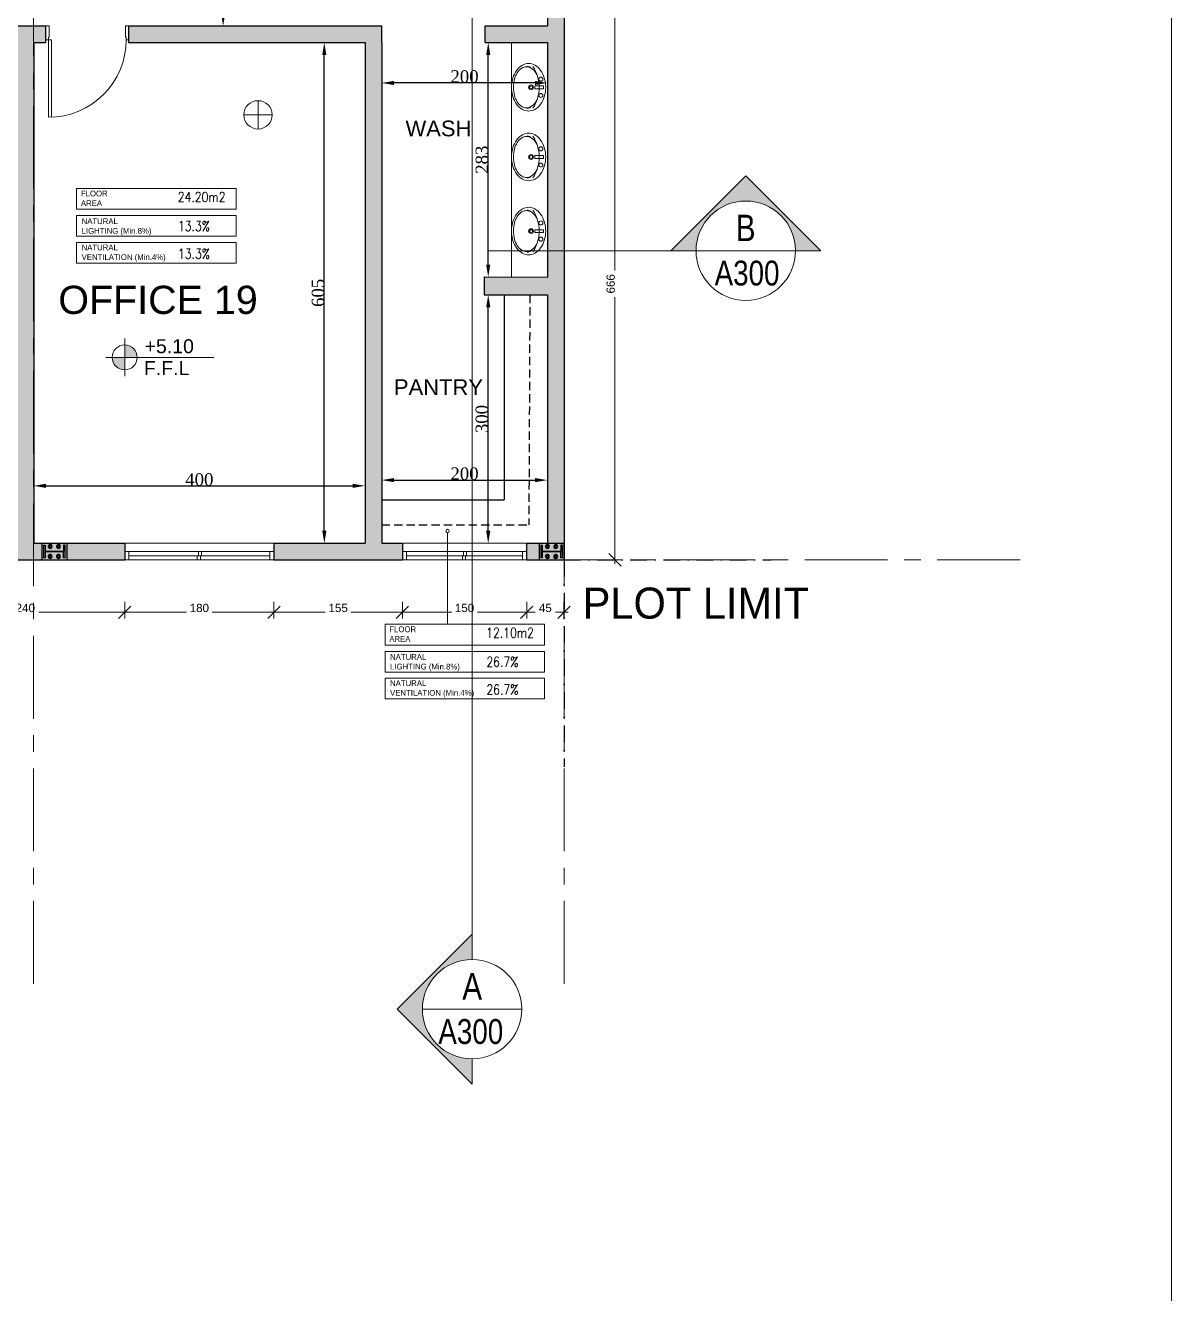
# Model space of a CAD drawing. Header units: millimetres. Extents: x -9083 to 924194, y -232449 to 321637.
# Drawn here: x 110385 to 124218, y 150502 to 165816 of the extents above; entities that cross this region are included whole.
import ezdxf
from ezdxf.enums import TextEntityAlignment as Align

# ---------------------------------------------------------------- set-up
doc = ezdxf.new("R2010")
doc.units = ezdxf.units.MM
doc.header["$LTSCALE"] = 400
doc.header["$MEASUREMENT"] = 0
doc.header["$PDMODE"] = 3
for name, pattern in [('CENTER', [2, 1.25, -0.25, 0.25, -0.25]), ('CENTERX2', [4, 2.5, -0.5, 0.5, -0.5]), ('DASHDOT', [1, 0.5, -0.25, 0, -0.25]), ('HIDDEN', [0.375, 0.25, -0.125])]:
    doc.linetypes.add(name, pattern=pattern)
doc.layers.get('0').update_dxf_attribs({"lineweight": 0, "true_color": 0xff1414})
doc.layers.get('Defpoints').update_dxf_attribs({"color": 8, "lineweight": 5})
for name, color, linetype, lineweight in [('0.dim', 3, 'Continuous', 25), ('A-ANNO-DIMS', 134, 'Continuous', 9), ('A-DOOR', 2, 'Continuous', 9), ('AR-Level', 120, 'Continuous', 13), ('DETAILS DIMENSION', 15, 'Continuous', 5), ('FIXTURE', 5, 'Continuous', 0), ('HATCH', 15, 'Continuous', 0), ('PLOT BOWNDARY', 1, 'DASHDOT', 50), ('PLUMBING', 252, 'Continuous', 0), ('REFER SECTIONS', 8, 'Continuous', 5), ('ROOM INFORMATION', 7, 'Continuous', 5), ('ROOMS DIMENSION', 3, 'Continuous', 5), ('TAG ELEVATIONS DETAIL', 8, 'Continuous', 9), ('TEXT ROOM INFORMATION', 1, 'Continuous', 5), ('WALL PROPOSED', 255, 'Continuous', 30), ('WINDOWS', 5, 'Continuous', 5)]:
    doc.layers.add(name, color=color, linetype=linetype, lineweight=lineweight)
doc.layers.add('ALARM', color=7, linetype='Continuous', lineweight=5, true_color=0xff0f0f)
doc.layers.add('AXIES', color=7, linetype='CENTER', lineweight=0, true_color=0x949596)
for name, color, linetype in [('dim', 7, 'Continuous'), ('ELEV-MAGENTA-HIDDEN', 6, 'HIDDEN'), ('STEEL', 63, 'Continuous')]:
    doc.layers.add(name, color=color, linetype=linetype)
doc.styles.add('arial', font='arial.ttf', dxfattribs={"width": 0.8, "height": 2.2})
doc.styles.add('Arial_1', font='arial.ttf', dxfattribs={"height": 300})
doc.styles.add('asif', font='arial.ttf')
doc.styles.add('ROMAN', font='times.ttf')
doc.styles.add('ROMANS-TITLE', font='ROMANS.shx', dxfattribs={"width": 0.8})
doc.styles.get("Standard").update_dxf_attribs({"font": 'GOTHIC.TTF', "height": 220})
doc.styles.add('XREF$0$STANDARD', font='verdana.ttf')
doc.dimstyles.new('DETAILS DIMENSION', dxfattribs={"dimtxt": 100, "dimasz": 150, "dimexe": 75, "dimexo": 200, "dimgap": 50, "dimtad": 0, "dimdec": 0, "dimlfac": 0.1, "dimzin": 0, "dimdsep": 46, "dimtxsty": 'asif', "dimblk": 'OBLIQUE', "dimcen": 200, "dimdle": 50, "dimclrd": 181, "dimclre": 146, "dimclrt": 1, "dimadec": 0, "dimazin": 0, "dimtfac": 0.5, "dimtdec": 0, "dimtix": 1, "dimtofl": 0, "dimtmove": 2, "dimatfit": 2, "dimfxl": 100, "dimtvp": 0.5, "dimtolj": 1, "dimtzin": 0, "dimlwd": -1, "dimlwe": -1, "dimarcsym": 0})
doc.dimstyles.new('ROOMS DIM', dxfattribs={"dimtxt": 150, "dimasz": 150, "dimexe": 0.06, "dimexo": 0.06, "dimgap": 0.03, "dimtad": 1, "dimtoh": 1, "dimdec": 0, "dimlfac": 0.1, "dimzin": 13, "dimdsep": 46, "dimtxsty": 'ROMAN', "dimcen": 0.09, "dimdle": 0.06, "dimse1": 1, "dimse2": 1, "dimclrd": 256, "dimclre": 256, "dimclrt": 3, "dimadec": 0, "dimazin": 0, "dimtfac": 1, "dimtdec": 0, "dimtix": 1, "dimtmove": 2, "dimatfit": 3, "dimfxl": 0.06, "dimtolj": 1, "dimtzin": 0, "dimarcsym": 0})

# ---------------------------------------------------------------- blocks, each defined once
blk = doc.blocks.new('dfvdfv')
at = {"color": 1}
for p, q in [((117630.293, -14767.934), (117630.293, -14766.814)), ((117630.333, -14766.815), (117630.333, -14767.934)), ((117630.253, -14767.934), (117630.293, -14767.934)), ((117630.333, -14767.934), (117630.293, -14767.934)), ((117630.293, -14767.934), (117630.293, -14767.974)), ((117630.293, -14767.974), (117630.303, -14767.974)), ((117630.303, -14767.974), (117630.303, -14768.134)), ((117631.413, -14767.974), (117631.403, -14767.974)), ((117631.403, -14767.974), (117631.403, -14768.134)), ((117631.453, -14767.934), (117631.413, -14767.934)), ((117631.413, -14767.934), (117631.413, -14767.974)), ((117630.303, -14768.134), (117630.253, -14768.134)), ((117631.403, -14768.134), (117631.453, -14768.134))]:
    blk.add_line(p, q, dxfattribs=at)
blk.add_arc((117630.293, -14767.934), 1.12, 0, 90, dxfattribs=at)
blk = doc.blocks.new('*D745')
at = {"layer": 'Defpoints', "color": 0, "transparency": 16777216}
for p in [(112690, 168309), (112772, 165809), (112803, 165809)]:
    blk.add_point(p, dxfattribs=at)
at = {"layer": 'ROOMS DIMENSION', "lineweight": -2, "transparency": 16777216}
blk.add_line((112772, 168159), (112772, 165959), dxfattribs=at)
at = {"layer": 'ROOMS DIMENSION', "transparency": 16777216}
for points in [[(112747, 168159), (112797, 168159), (112772, 168309)], [(112747, 165959), (112797, 165959), (112772, 165809)]]:
    blk.add_solid(points, dxfattribs=at)
at = {"layer": 'ROOMS DIMENSION', "color": 3, "transparency": 16777216, "insert": (112695, 167059), "char_height": 150, "attachment_point": 5, "rotation": 90, "style": 'ROMAN'}
blk.add_mtext('\\A1;250', dxfattribs=at)
blk = doc.blocks.new('*D752')
at = {"layer": 'Defpoints', "color": 0, "transparency": 16777216}
for p in [(110485, 160526), (114485, 160526), (114485, 160256)]:
    blk.add_point(p, dxfattribs=at)
at = {"layer": 'ROOMS DIMENSION', "lineweight": -2, "transparency": 16777216}
blk.add_line((110635, 160256), (114335, 160256), dxfattribs=at)
at = {"layer": 'ROOMS DIMENSION', "transparency": 16777216}
for points in [[(110635, 160281), (110635, 160231), (110485, 160256)], [(114335, 160281), (114335, 160231), (114485, 160256)]]:
    blk.add_solid(points, dxfattribs=at)
at = {"layer": 'ROOMS DIMENSION', "color": 3, "transparency": 16777216, "insert": (112485, 160332), "char_height": 150, "attachment_point": 5, "style": 'ROMAN'}
blk.add_mtext('\\A1;400', dxfattribs=at)
blk = doc.blocks.new('*D674')
at = {"layer": 'Defpoints', "color": 0, "transparency": 16777216}
for p in [(113993, 165609), (114047, 165609), (113897, 159563)]:
    blk.add_point(p, dxfattribs=at)
at = {"layer": 'ROOMS DIMENSION', "lineweight": -2, "transparency": 16777216}
blk.add_line((113993, 159713), (113993, 165459), dxfattribs=at)
at = {"layer": 'ROOMS DIMENSION', "transparency": 16777216}
for points in [[(113968, 165459), (114018, 165459), (113993, 165609)], [(113968, 159713), (114018, 159713), (113993, 159563)]]:
    blk.add_solid(points, dxfattribs=at)
at = {"layer": 'ROOMS DIMENSION', "color": 3, "transparency": 16777216, "insert": (113917, 162586), "char_height": 150, "attachment_point": 5, "rotation": 90, "style": 'ROMAN'}
blk.add_mtext('\\A1;605', dxfattribs=at)
blk = doc.blocks.new('*U175')
for p, q in [((0.1, -0.2), (0.1, 0)), ((0.15, 0), (0.15, -0.1)), ((1.85, 0), (1.85, -0.1)), ((1.9, 0), (1.9, -0.2)), ((0.15, -0.1), (0.1, -0.1)), ((0.15, -0.05), (1.85, -0.05)), ((0.15, -0.1), (1.85, -0.1)), ((1.85, -0.1), (1.9, -0.1))]:
    blk.add_line(p, q)
for points in [[(1.9, -0.2), (0.1, -0.2), (0.1, 0), (1.9, 0)], [(0.987, -0.05), (1.025, -0.05), (1.025, 0), (0.987, 0)], [(0.975, -0.1), (1.012, -0.1), (1.012, -0.05), (0.975, -0.05)]]:
    blk.add_lwpolyline(points, close=True)
blk = doc.blocks.new('Room Info')
at = {"layer": 'TEXT ROOM INFORMATION', "ltscale": 5}
for tag, p in [('FLR_AREA', (17, 833.5)), ('NAT_LIGHT', (19, 482.5)), ('NAT_VENT', (19, 147.5))]:
    blk.add_attdef(tag, p, '', height=180, dxfattribs=at)
blk = doc.blocks.new('_Oblique')
at = {"color": 0, "linetype": 'ByBlock', "lineweight": -2}
blk.add_line((-0.5, -0.5), (0.5, 0.5), dxfattribs=at)
blk = doc.blocks.new('*D707')
at = {"layer": 'Defpoints', "color": 0, "transparency": 16777216}
for p in [(109185, 159054), (111585, 159054), (111585, 158730)]:
    blk.add_point(p, dxfattribs=at)
at = {"layer": 'DETAILS DIMENSION', "color": 146, "transparency": 16777216}
for p, q in [((109185, 158854), (109185, 158655)), ((111585, 158854), (111585, 158655))]:
    blk.add_line(p, q, dxfattribs=at)
at = {"layer": 'DETAILS DIMENSION', "color": 181, "transparency": 16777216}
for p, q in [((109135, 158730), (110224, 158730)), ((111635, 158730), (110547, 158730))]:
    blk.add_line(p, q, dxfattribs=at)
at = {"layer": 'DETAILS DIMENSION', "color": 181, "transparency": 16777216, "xscale": 150, "yscale": 150, "zscale": 150, "rotation": 180}
blk.add_blockref('_Oblique', (109185, 158730), dxfattribs=at)
at = {"layer": 'DETAILS DIMENSION', "color": 181, "transparency": 16777216, "xscale": 150, "yscale": 150, "zscale": 150}
blk.add_blockref('_Oblique', (111585, 158730), dxfattribs=at)
at = {"layer": 'DETAILS DIMENSION', "color": 1, "transparency": 16777216, "insert": (110385, 158781), "char_height": 100, "attachment_point": 5, "style": 'asif'}
blk.add_mtext('\\A1;240', dxfattribs=at)
blk = doc.blocks.new('*D708')
at = {"layer": 'Defpoints', "color": 0, "transparency": 16777216}
for p in [(111585, 159054), (113385, 159054), (113385, 158730)]:
    blk.add_point(p, dxfattribs=at)
at = {"layer": 'DETAILS DIMENSION', "color": 146, "transparency": 16777216}
for p, q in [((111585, 158854), (111585, 158655)), ((113385, 158854), (113385, 158655))]:
    blk.add_line(p, q, dxfattribs=at)
at = {"layer": 'DETAILS DIMENSION', "color": 181, "transparency": 16777216}
for p, q in [((111535, 158730), (112330, 158730)), ((113435, 158730), (112641, 158730))]:
    blk.add_line(p, q, dxfattribs=at)
at = {"layer": 'DETAILS DIMENSION', "color": 181, "transparency": 16777216, "xscale": 150, "yscale": 150, "zscale": 150, "rotation": 180}
blk.add_blockref('_Oblique', (111585, 158730), dxfattribs=at)
at = {"layer": 'DETAILS DIMENSION', "color": 181, "transparency": 16777216, "xscale": 150, "yscale": 150, "zscale": 150}
blk.add_blockref('_Oblique', (113385, 158730), dxfattribs=at)
at = {"layer": 'DETAILS DIMENSION', "color": 1, "transparency": 16777216, "insert": (112485, 158781), "char_height": 100, "attachment_point": 5, "style": 'asif'}
blk.add_mtext('\\A1;180', dxfattribs=at)
blk = doc.blocks.new('*D709')
at = {"layer": 'Defpoints', "color": 0, "transparency": 16777216}
for p in [(113385, 159054), (114935, 159054), (114935, 158730)]:
    blk.add_point(p, dxfattribs=at)
at = {"layer": 'DETAILS DIMENSION', "color": 146, "transparency": 16777216}
for p, q in [((113385, 158854), (113385, 158655)), ((114935, 158854), (114935, 158655))]:
    blk.add_line(p, q, dxfattribs=at)
at = {"layer": 'DETAILS DIMENSION', "color": 181, "transparency": 16777216}
for p, q in [((113335, 158730), (114004, 158730)), ((114985, 158730), (114317, 158730))]:
    blk.add_line(p, q, dxfattribs=at)
at = {"layer": 'DETAILS DIMENSION', "color": 181, "transparency": 16777216, "xscale": 150, "yscale": 150, "zscale": 150, "rotation": 180}
blk.add_blockref('_Oblique', (113385, 158730), dxfattribs=at)
at = {"layer": 'DETAILS DIMENSION', "color": 181, "transparency": 16777216, "xscale": 150, "yscale": 150, "zscale": 150}
blk.add_blockref('_Oblique', (114935, 158730), dxfattribs=at)
at = {"layer": 'DETAILS DIMENSION', "color": 1, "transparency": 16777216, "insert": (114160, 158781), "char_height": 100, "attachment_point": 5, "style": 'asif'}
blk.add_mtext('\\A1;155', dxfattribs=at)
blk = doc.blocks.new('*D710')
at = {"layer": 'Defpoints', "color": 0, "transparency": 16777216}
for p in [(114935, 159054), (116435, 159054), (116435, 158730)]:
    blk.add_point(p, dxfattribs=at)
at = {"layer": 'DETAILS DIMENSION', "color": 146, "transparency": 16777216}
for p, q in [((114935, 158854), (114935, 158655)), ((116435, 158854), (116435, 158655))]:
    blk.add_line(p, q, dxfattribs=at)
at = {"layer": 'DETAILS DIMENSION', "color": 181, "transparency": 16777216}
for p, q in [((114885, 158730), (115530, 158730)), ((116485, 158730), (115841, 158730))]:
    blk.add_line(p, q, dxfattribs=at)
at = {"layer": 'DETAILS DIMENSION', "color": 181, "transparency": 16777216, "xscale": 150, "yscale": 150, "zscale": 150, "rotation": 180}
blk.add_blockref('_Oblique', (114935, 158730), dxfattribs=at)
at = {"layer": 'DETAILS DIMENSION', "color": 181, "transparency": 16777216, "xscale": 150, "yscale": 150, "zscale": 150}
blk.add_blockref('_Oblique', (116435, 158730), dxfattribs=at)
at = {"layer": 'DETAILS DIMENSION', "color": 1, "transparency": 16777216, "insert": (115685, 158781), "char_height": 100, "attachment_point": 5, "style": 'asif'}
blk.add_mtext('\\A1;150', dxfattribs=at)
blk = doc.blocks.new('*D711')
at = {"layer": 'Defpoints', "color": 0, "transparency": 16777216}
for p in [(116435, 159054), (116885, 159054), (116885, 158730)]:
    blk.add_point(p, dxfattribs=at)
at = {"layer": 'DETAILS DIMENSION', "color": 146, "transparency": 16777216}
for p, q in [((116435, 158854), (116435, 158655)), ((116885, 158854), (116885, 158655))]:
    blk.add_line(p, q, dxfattribs=at)
at = {"layer": 'DETAILS DIMENSION', "color": 181, "transparency": 16777216}
for p, q in [((116385, 158730), (116536, 158730)), ((116935, 158730), (116784, 158730))]:
    blk.add_line(p, q, dxfattribs=at)
at = {"layer": 'DETAILS DIMENSION', "color": 181, "transparency": 16777216, "xscale": 150, "yscale": 150, "zscale": 150, "rotation": 180}
blk.add_blockref('_Oblique', (116435, 158730), dxfattribs=at)
at = {"layer": 'DETAILS DIMENSION', "color": 181, "transparency": 16777216, "xscale": 150, "yscale": 150, "zscale": 150}
blk.add_blockref('_Oblique', (116885, 158730), dxfattribs=at)
at = {"layer": 'DETAILS DIMENSION', "color": 1, "transparency": 16777216, "insert": (116660, 158781), "char_height": 100, "attachment_point": 5, "style": 'asif'}
blk.add_mtext('\\A1;45', dxfattribs=at)
blk = doc.blocks.new('*D712')
at = {"layer": 'Defpoints', "color": 0, "transparency": 16777216}
for p in [(116915, 166027), (117500, 166027), (116915, 159363)]:
    blk.add_point(p, dxfattribs=at)
at = {"layer": 'DETAILS DIMENSION', "color": 146, "transparency": 16777216}
for p, q in [((117115, 166027), (117575, 166027)), ((117115, 159363), (117575, 159363))]:
    blk.add_line(p, q, dxfattribs=at)
at = {"layer": 'DETAILS DIMENSION', "color": 181, "transparency": 16777216}
for p, q in [((117500, 166077), (117500, 162855)), ((117500, 159313), (117500, 162534))]:
    blk.add_line(p, q, dxfattribs=at)
at = {"layer": 'DETAILS DIMENSION', "color": 181, "transparency": 16777216, "xscale": 150, "yscale": 150, "zscale": 150}
for p, rotation in [((117500, 166027), 90), ((117500, 159363), 270)]:
    blk.add_blockref('_Oblique', p, dxfattribs=dict(at, rotation=rotation))
at = {"layer": 'DETAILS DIMENSION', "color": 1, "transparency": 16777216, "insert": (117449, 162695), "char_height": 100, "attachment_point": 5, "rotation": 90, "style": 'asif'}
blk.add_mtext('\\A1;666', dxfattribs=at)
blk = doc.blocks.new('A$Ccfd28120')
for p, q in [((0, -171), (0, 171)), ((171, 0), (-171, 0))]:
    blk.add_line(p, q)
blk.add_circle((0, 0), 171)
blk = doc.blocks.new('hjhg')
at = {"layer": 'AXIES', "linetype": 'CENTERX2'}
for p, q in [((6119282.5, 791366), (6119282.5, 816591.3)), ((6125682.5, 791366), (6125682.5, 816591.3)), ((6131186.9, 796484.5), (6071269.8, 796484.5))]:
    blk.add_line(p, q, dxfattribs=at)
blk = doc.blocks.new('A-SEC-REF-ARROW-1')
at = {"layer": 'TAG ELEVATIONS DETAIL'}
h = blk.add_hatch(color=8, dxfattribs=at)
edge = h.paths.add_edge_path()
edge.add_line((0, 904), (0, 600))
edge.add_ellipse((0, 0), major_axis=(424, 424), ratio=1, start_angle=45, end_angle=135)
edge.add_ellipse((0, 0), major_axis=(424, 424), ratio=1, start_angle=135, end_angle=225)
edge.add_line((0, -600), (0, -904))
edge.add_line((0, -904), (-904, 0))
edge.add_line((-904, 0), (0, 904))
at = {"layer": 'TAG ELEVATIONS DETAIL', "color": 8, "linetype": 'Continuous', "ltscale": 100}
for p, q in [((-904, 0), (0, 904)), ((0, 904), (0, 600)), ((0, -904), (-904, 0)), ((0, -600), (0, -904))]:
    blk.add_line(p, q, dxfattribs=at)
at = {"layer": 'TAG ELEVATIONS DETAIL', "color": 8, "linetype": 'Continuous'}
blk.add_circle((0, 0), 600, dxfattribs=at)
blk = doc.blocks.new('A-SEC-REF-1')
at = {"layer": 'TAG ELEVATIONS DETAIL', "ltscale": 800}
blk.add_line((-600, 0), (600, 0), dxfattribs=at)
at = {"layer": 'TAG ELEVATIONS DETAIL', "linetype": 'Continuous', "style": 'arial', "width": 0.8}
for tag, height, p in [('SECTION-LETTER', 320, (-1, 276)), ('DRAWING-REF', 300, (15, -270))]:
    blk.add_attdef(tag, text='', height=height, dxfattribs=at).set_placement(p, align=Align.MIDDLE)
blk = doc.blocks.new('RTEWR')
at = {"layer": 'TAG ELEVATIONS DETAIL'}
blk.add_line((-24807, 157422), (-24807, 180951), dxfattribs=at)
at = {"layer": 'TAG ELEVATIONS DETAIL', "xscale": -1, "rotation": 180}
blk.add_blockref('A-SEC-REF-ARROW-1', (-24807, 156822), dxfattribs=at)
at = {"layer": 'TAG ELEVATIONS DETAIL'}
ref = blk.add_blockref('A-SEC-REF-1', (-24807, 156822), dxfattribs=dict(at, xscale=-1))
ref.add_attrib('SECTION-LETTER', 'A', dxfattribs={"layer": 'REFER SECTIONS', "linetype": 'Continuous', "height": 320, "style": 'arial', "width": 0.8}).set_placement((-24806, 157097), align=Align.MIDDLE)
ref.add_attrib('DRAWING-REF', 'A300', dxfattribs={"layer": 'REFER SECTIONS', "linetype": 'Continuous', "height": 300, "style": 'arial', "width": 0.8}).set_placement((-24823, 156552), align=Align.MIDDLE)
blk = doc.blocks.new('Level-p')
h = blk.add_hatch(color=251)
h.paths.add_polyline_path([(0, 0.0025), (0, 0), (0.0025, 0, 0.414214)])
h.paths.add_polyline_path([(0, 0), (-0.0025, 0, 0.414214), (0, -0.0025)])
for p, q in [((0, -0.00375), (0, 0.00375)), ((0.01781, 0), (-0.00375, 0))]:
    blk.add_line(p, q)
blk.add_circle((0, 0), 0.0025)
at = {"style": 'arial'}
for p in [(0.00285, 0.0006), (0.00276, -0.00253)]:
    blk.add_attdef('F.F.L+1.20', p, '', height=0.002, dxfattribs=at)
blk = doc.blocks.new('*D738')
at = {"layer": 'Defpoints', "color": 0, "transparency": 16777216}
for p in [(114685, 165446), (116685, 165446), (114685, 165121)]:
    blk.add_point(p, dxfattribs=at)
at = {"layer": 'ROOMS DIMENSION', "lineweight": -2, "transparency": 16777216}
blk.add_line((116535, 165121), (114835, 165121), dxfattribs=at)
at = {"layer": 'ROOMS DIMENSION', "transparency": 16777216}
for points in [[(114835, 165146), (114835, 165096), (114685, 165121)], [(116535, 165146), (116535, 165096), (116685, 165121)]]:
    blk.add_solid(points, dxfattribs=at)
at = {"layer": 'ROOMS DIMENSION', "color": 3, "transparency": 16777216, "insert": (115685, 165198), "char_height": 150, "attachment_point": 5, "style": 'ROMAN'}
blk.add_mtext('\\A1;200', dxfattribs=at)
blk = doc.blocks.new('*D739')
at = {"layer": 'Defpoints', "color": 0, "transparency": 16777216}
for p in [(115971, 162563), (116162, 162563), (116435, 159563)]:
    blk.add_point(p, dxfattribs=at)
at = {"layer": 'ROOMS DIMENSION', "lineweight": -2, "transparency": 16777216}
blk.add_line((115971, 159713), (115971, 162413), dxfattribs=at)
at = {"layer": 'ROOMS DIMENSION', "transparency": 16777216}
for points in [[(115946, 162413), (115996, 162413), (115971, 162563)], [(115946, 159713), (115996, 159713), (115971, 159563)]]:
    blk.add_solid(points, dxfattribs=at)
at = {"layer": 'ROOMS DIMENSION', "color": 3, "transparency": 16777216, "insert": (115895, 161063), "char_height": 150, "attachment_point": 5, "rotation": 90, "style": 'ROMAN'}
blk.add_mtext('\\A1;300', dxfattribs=at)
blk = doc.blocks.new('LAVATORY')
at = {"layer": 'PLUMBING', "color": 5, "flags": 128}
blk.add_lwpolyline([(0.293, 0.21, 0.131574), (0.272, 0.286, 0.10661), (0.207, 0.358, 0.083598), (0.116, 0.403, 0.07239), (0, 0.42, 0.07239), (-0.116, 0.403, 0.083598), (-0.207, 0.358, 0.10661), (-0.272, 0.286, 0.131574), (-0.292, 0.21, 0.131574), (-0.272, 0.134, 0.10661), (-0.207, 0.062, 0.083598), (-0.116, 0.017, 0.07239), (0, 0, 0.07239), (0.116, 0.017, 0.083598), (0.207, 0.062, 0.10661), (0.272, 0.134, 0.131574), (0.293, 0.21)], format="xyb", close=True, dxfattribs=at)
for points in [[(0.139, 0.101, 0.040392), (0.178, 0.122, 0.107175), (0.235, 0.179, 0.144796), (0.252, 0.236, 0.144796), (0.235, 0.293, 0.107175), (0.178, 0.35, 0.077612), (0.101, 0.384, 0.064769), (0, 0.397, 0.064769), (-0.101, 0.384, 0.077612), (-0.178, 0.35, 0.107175), (-0.235, 0.293, 0.144796), (-0.252, 0.236, 0.144796), (-0.235, 0.179, 0.107175), (-0.178, 0.122, 0.040392), (-0.139, 0.101)], [(-0.256, 0.157, 0.147437), (0, 0.081, 0.147437), (0.256, 0.157)]]:
    blk.add_lwpolyline(points, format="xyb", dxfattribs=at)
for points in [[(-0.241, 0.189), (-0.251, 0.194), (-0.262, 0.23)], [(0.241, 0.189), (0.251, 0.194), (0.262, 0.23)]]:
    blk.add_lwpolyline(points, dxfattribs=at)
at = {"layer": 'PLUMBING', "color": 5}
for centre, radius in [((0, 0.18), 0.0297), ((0, 0.18), 0.018), ((-0.1, 0.06), 0.0251), ((0.1, 0.06), 0.0251)]:
    blk.add_circle(centre, radius, dxfattribs=at)
blk.add_3dface([(-0.017, 0.135), (-0.017, 0.028), (0.017, 0.028), (0.017, 0.135)], dxfattribs=at)
blk = doc.blocks.new('*D770')
at = {"layer": 'Defpoints', "color": 0, "transparency": 16777216}
for p in [(116685, 160325), (114685, 159563), (116685, 159563)]:
    blk.add_point(p, dxfattribs=at)
at = {"layer": 'ROOMS DIMENSION', "lineweight": -2, "transparency": 16777216}
blk.add_line((114835, 160325), (116535, 160325), dxfattribs=at)
at = {"layer": 'ROOMS DIMENSION', "transparency": 16777216}
for points in [[(114835, 160350), (114835, 160300), (114685, 160325)], [(116535, 160350), (116535, 160300), (116685, 160325)]]:
    blk.add_solid(points, dxfattribs=at)
at = {"layer": 'ROOMS DIMENSION', "color": 3, "transparency": 16777216, "insert": (115685, 160402), "char_height": 150, "attachment_point": 5, "style": 'ROMAN'}
blk.add_mtext('\\A1;200', dxfattribs=at)
blk = doc.blocks.new('*D771')
at = {"layer": 'Defpoints', "color": 0, "transparency": 16777216}
for p in [(115971, 165609), (116251, 165609), (116251, 162778)]:
    blk.add_point(p, dxfattribs=at)
at = {"layer": 'ROOMS DIMENSION', "lineweight": -2, "transparency": 16777216}
blk.add_line((115971, 162928), (115971, 165459), dxfattribs=at)
at = {"layer": 'ROOMS DIMENSION', "transparency": 16777216}
for points in [[(115946, 165459), (115996, 165459), (115971, 165609)], [(115946, 162928), (115996, 162928), (115971, 162778)]]:
    blk.add_solid(points, dxfattribs=at)
at = {"layer": 'ROOMS DIMENSION', "color": 3, "transparency": 16777216, "insert": (115895, 164194), "char_height": 150, "attachment_point": 5, "rotation": 90, "style": 'ROMAN'}
blk.add_mtext('\\A1;283', dxfattribs=at)
blk = doc.blocks.new('*U540')
for p, q in [((0.1, -0.2), (0.1, 0)), ((0.15, 0), (0.15, -0.1)), ((1.55, 0), (1.55, -0.1)), ((1.6, 0), (1.6, -0.2)), ((0.15, -0.1), (0.1, -0.1)), ((0.15, -0.05), (1.55, -0.05)), ((0.15, -0.1), (1.55, -0.1)), ((1.55, -0.1), (1.6, -0.1))]:
    blk.add_line(p, q)
for points in [[(1.6, -0.2), (0.1, -0.2), (0.1, 0), (1.6, 0)], [(0.837, -0.05), (0.875, -0.05), (0.875, 0), (0.837, 0)], [(0.825, -0.1), (0.862, -0.1), (0.862, -0.05), (0.825, -0.05)]]:
    blk.add_lwpolyline(points, close=True)
blk = doc.blocks.new('*D818')
at = {"layer": 'Defpoints', "color": 0, "transparency": 16777216}
for p in [(114685, 166002), (114685, 165809), (115934, 165809)]:
    blk.add_point(p, dxfattribs=at)
at = {"layer": 'ROOMS DIMENSION', "lineweight": -2, "transparency": 16777216}
blk.add_line((115784, 166002), (114835, 166002), dxfattribs=at)
at = {"layer": 'ROOMS DIMENSION', "transparency": 16777216}
for points in [[(114835, 166027), (114835, 165977), (114685, 166002)], [(115784, 166027), (115784, 165977), (115934, 166002)]]:
    blk.add_solid(points, dxfattribs=at)
at = {"layer": 'ROOMS DIMENSION', "color": 3, "transparency": 16777216, "insert": (115310, 166079), "char_height": 150, "attachment_point": 5, "style": 'ROMAN'}
blk.add_mtext('\\A1;125', dxfattribs=at)
blk = doc.blocks.new('GHBVNVCN')
at = {"layer": 'STEEL', "color": 114, "true_color": 0x139b48}
for p, q in [((925.152, -1738.381), (925.152, -1738.581)), ((925.152, -1738.381), (925.452, -1738.381)), ((925.175, -1738.557), (925.175, -1738.405)), ((925.175, -1738.405), (925.19, -1738.405)), ((925.19, -1738.405), (925.19, -1738.477)), ((925.429, -1738.405), (925.414, -1738.405)), ((925.414, -1738.405), (925.414, -1738.477)), ((925.429, -1738.405), (925.429, -1738.557)), ((925.452, -1738.381), (925.452, -1738.581)), ((931.152, -1738.381), (931.152, -1738.581)), ((931.152, -1738.381), (931.452, -1738.381)), ((931.175, -1738.557), (931.175, -1738.405)), ((931.175, -1738.405), (931.19, -1738.405)), ((931.19, -1738.405), (931.19, -1738.477)), ((931.429, -1738.405), (931.414, -1738.405)), ((931.414, -1738.405), (931.414, -1738.477)), ((931.429, -1738.405), (931.429, -1738.557)), ((931.452, -1738.381), (931.452, -1738.581)), ((925.152, -1738.581), (925.452, -1738.581)), ((925.19, -1738.557), (925.175, -1738.557)), ((925.19, -1738.477), (925.414, -1738.477)), ((925.414, -1738.485), (925.19, -1738.485)), ((925.19, -1738.485), (925.19, -1738.557)), ((925.414, -1738.557), (925.414, -1738.485)), ((925.429, -1738.557), (925.414, -1738.557)), ((931.152, -1738.581), (931.452, -1738.581)), ((931.19, -1738.557), (931.175, -1738.557)), ((931.19, -1738.477), (931.414, -1738.477)), ((931.414, -1738.485), (931.19, -1738.485)), ((931.19, -1738.485), (931.19, -1738.557)), ((931.414, -1738.557), (931.414, -1738.485)), ((931.429, -1738.557), (931.414, -1738.557))]:
    blk.add_line(p, q, dxfattribs=at)
at = {"layer": 'STEEL', "color": 8, "ltscale": 500}
for centre, radius, start, end in [((925.252, -1738.421), 0.024, 30, 210), ((925.252, -1738.421), 0.024, 210, 30), ((925.252, -1738.421), 0.012, 45, 225), ((925.252, -1738.421), 0.012, 150, 330), ((925.252, -1738.421), 0.012, 330, 150), ((925.252, -1738.421), 0.012, 225, 45), ((925.352, -1738.421), 0.024, 30, 210), ((925.352, -1738.421), 0.024, 210, 30), ((925.352, -1738.421), 0.012, 45, 225), ((925.352, -1738.421), 0.012, 150, 330), ((925.352, -1738.421), 0.012, 330, 150), ((925.352, -1738.421), 0.012, 225, 45), ((931.252, -1738.421), 0.024, 30, 210), ((931.252, -1738.421), 0.024, 210, 30), ((931.252, -1738.421), 0.012, 45, 225), ((931.252, -1738.421), 0.012, 150, 330), ((931.252, -1738.421), 0.012, 330, 150), ((931.252, -1738.421), 0.012, 225, 45), ((931.352, -1738.421), 0.024, 30, 210), ((931.352, -1738.421), 0.024, 210, 30), ((931.352, -1738.421), 0.012, 45, 225), ((931.352, -1738.421), 0.012, 150, 330), ((931.352, -1738.421), 0.012, 330, 150), ((931.352, -1738.421), 0.012, 225, 45), ((925.252, -1738.541), 0.024, 30, 210), ((925.252, -1738.541), 0.024, 210, 30), ((925.252, -1738.541), 0.012, 45, 225), ((925.252, -1738.541), 0.012, 150, 330), ((925.252, -1738.541), 0.012, 330, 150), ((925.252, -1738.541), 0.012, 225, 45), ((925.352, -1738.541), 0.024, 30, 210), ((925.352, -1738.541), 0.024, 210, 30), ((925.352, -1738.541), 0.012, 45, 225), ((925.352, -1738.541), 0.012, 150, 330), ((925.352, -1738.541), 0.012, 330, 150), ((925.352, -1738.541), 0.012, 225, 45), ((931.252, -1738.541), 0.024, 30, 210), ((931.252, -1738.541), 0.024, 210, 30), ((931.252, -1738.541), 0.012, 45, 225), ((931.252, -1738.541), 0.012, 150, 330), ((931.252, -1738.541), 0.012, 330, 150), ((931.252, -1738.541), 0.012, 225, 45), ((931.352, -1738.541), 0.024, 30, 210), ((931.352, -1738.541), 0.024, 210, 30), ((931.352, -1738.541), 0.012, 45, 225), ((931.352, -1738.541), 0.012, 150, 330), ((931.352, -1738.541), 0.012, 330, 150), ((931.352, -1738.541), 0.012, 225, 45)]:
    blk.add_arc(centre, radius, start, end, dxfattribs=at)

msp = doc.modelspace()

# ---------------------------------------------------------------- hatches: boundary and pattern name
at = {"layer": 'HATCH', "true_color": 0x939598}
h = msp.add_hatch(color=252, dxfattribs=at)
h.dxf.hatch_style = 1
h.paths.add_polyline_path([(80460.41665, 173827.00829), (79085.41665, 173827.00829), (68785.41665, 173827.00829), (68785.41665, 168926.57089), (68985.41665, 168926.57089), (68985.41665, 170130.13199), (69567.95287, 170130.13199), (69567.95287, 170230.13199), (68985.41665, 170230.13199), (68985.41665, 173627.00829), (70533.33648, 173627.00829), (70533.33648, 170230.13199), (70387.95287, 170230.13199), (70387.95287, 170130.13199), (70780.80026, 170130.13199), (70780.80026, 170230.13199), (70635.41665, 170230.13199), (70635.41665, 173627.00829), (72185.41665, 173627.00829), (72185.41665, 170230.13199), (71600.80026, 170230.13199), (71600.80026, 170130.13199), (72185.41665, 170130.13199), (72185.41665, 168976.57089), (72385.41665, 168976.57089), (72385.41665, 173627.00829), (75435.41665, 173627.00829), (75435.41665, 168308.92654), (77872.25556, 168308.92654), (77872.25556, 168508.92654), (77685.41665, 168508.92654), (77685.41665, 168753.6541), (77585.41665, 168753.6541), (77585.41665, 168508.92654), (75635.41665, 168508.92654), (75635.41665, 169707.00829), (77585.41665, 169707.00829), (77585.41665, 169572.40411), (77685.41665, 169572.40411), (77685.41665, 169940.33843), (77585.41665, 169940.33843), (77585.41665, 169807.00829), (75635.41665, 169807.00829), (75635.41665, 171007.00829), (77585.41665, 171007.00829), (77585.41665, 170760.36381), (77685.41665, 170760.36381), (77685.41665, 171349.52012), (77585.41665, 171349.52012), (77585.41665, 171107.00829), (75635.41665, 171107.00829), (75635.41665, 172302.87564), (77585.41665, 172302.87564), (77585.41665, 172168.27145), (77685.41665, 172168.27145), (77685.41665, 172557.47982), (77585.41665, 172557.47982), (77585.41665, 172422.87564), (75635.41665, 172422.87564), (75635.41665, 173627.00829), (78885.41665, 173627.00829), (78885.41665, 168508.92654), (78772.25556, 168508.92654), (78772.25556, 168308.92654), (82488.19639, 168308.92654), (82488.19639, 168508.92654), (79085.41665, 168508.92654), (79085.41665, 173627.00829), (80460.41665, 173627.00829)])
h.paths.add_polyline_path([(77685.41665, 173627.00829), (77585.41665, 173627.00829), (77585.41665, 173377.5052), (77685.41665, 173377.5052)], flags=16)
h.paths.add_polyline_path([(84935.41665, 173827.00829), (82260.41665, 173827.00829), (82260.41665, 173627.00829), (83635.41665, 173627.00829), (83635.41665, 168508.92654), (83490.81247, 168508.92654), (83490.81247, 168308.92654), (83980.02084, 168308.92654), (83980.02084, 168508.92654), (83835.41665, 168508.92654), (83835.41665, 173627.00829), (84935.41665, 173627.00829)])
h.paths.add_polyline_path([(89135.41665, 173827.00829), (86735.41665, 173827.00829), (86735.41665, 173627.00829), (87835.41665, 173627.00829), (87835.41665, 168508.92654), (84980.02084, 168508.92654), (84980.02084, 168308.92654), (90890.81247, 168308.92654), (90890.81247, 168508.92654), (88035.41665, 168508.92654), (88035.41665, 173627.00829), (89135.41665, 173627.00829)])
h.paths.add_polyline_path([(97535.41665, 173827.00829), (95385.41665, 173827.00829), (95385.41665, 173627.00829), (96235.41665, 173627.00829), (96235.41665, 168508.92654), (93380.02084, 168508.92654), (93380.02084, 168308.92654), (99285.5803, 168308.92654), (99285.5803, 168508.92654), (96435.41665, 168508.92654), (96435.41665, 173627.00829), (97535.41665, 173627.00829)])
h.paths.add_polyline_path([(101735.41665, 173827.00829), (99335.41665, 173827.00829), (99335.41665, 173627.00829), (100435.41665, 173627.00829), (100435.41665, 168508.92654), (100290.81247, 168508.92654), (100290.81247, 168308.92654), (100780.02084, 168308.92654), (100780.02084, 168508.92654), (100635.41665, 168508.92654), (100635.41665, 173627.00829), (101735.41665, 173627.00829)])
h.paths.add_polyline_path([(105935.41665, 173827.00829), (103535.41665, 173827.00829), (103535.41665, 173627.00829), (104635.41665, 173627.00829), (104635.41665, 168508.92654), (101780.02084, 168508.92654), (101780.02084, 168308.92654), (107690.81247, 168308.92654), (107690.81247, 168508.92654), (104835.41665, 168508.92654), (104835.41665, 173627.00829), (105935.41665, 173627.00829)])
h.paths.add_polyline_path([(110885.41665, 173827.00829), (107735.41665, 173827.00829), (107735.41665, 173627.00829), (108835.41665, 173627.00829), (108835.41665, 168508.92654), (108690.81247, 168508.92654), (108690.81247, 168308.92654), (109180.02084, 168308.92654), (109180.02084, 168508.92654), (109035.41665, 168508.92654), (109035.41665, 173627.00829), (110885.41665, 173627.00829)])
h.paths.add_polyline_path([(114341.66665, 173827.00829), (112685.41665, 173827.00829), (112685.41665, 173627.00829), (113435.41665, 173627.00829), (113435.41665, 168508.92654), (110182.63692, 168508.92654), (110182.63692, 168308.92654), (113635.41665, 168308.92654), (115385.41665, 168308.92654), (115385.41665, 168508.92654), (113635.41665, 168508.92654), (113635.41665, 173627.00829), (114341.66665, 173627.00829)])
h.paths.add_polyline_path([(110485.41665, 165608.92654), (110630.02084, 165608.92654), (110630.02084, 165808.92654), (110140.81247, 165808.92654), (110140.81247, 165608.92654), (110285.41665, 165608.92654), (110285.41665, 159562.60548), (109185.41665, 159562.60548), (109185.41665, 159362.60548), (111585.41665, 159362.60548), (111585.41665, 159562.60548), (110485.41665, 159562.60548)])
h.paths.add_polyline_path([(102230.02084, 165808.92654), (101740.81247, 165808.92654), (101740.81247, 165608.92654), (101885.41665, 165608.92654), (101885.41665, 159562.60548), (101585.41665, 159562.60548), (101585.41665, 159362.60548), (102985.41665, 159362.60548), (102985.41665, 159562.60548), (102085.41665, 159562.60548), (102085.41665, 165608.92654), (102230.02084, 165608.92654)])
h.paths.add_polyline_path([(100740.81247, 165808.92654), (94830.02084, 165808.92654), (94830.02084, 165608.92654), (97685.41665, 165608.92654), (97685.41665, 159562.60548), (96585.41665, 159562.60548), (96585.41665, 159362.60548), (99785.41665, 159362.59179), (99785.41665, 159562.59179), (97885.41665, 159562.60548), (97885.41665, 165608.92654), (100740.81247, 165608.92654)])
h.paths.add_polyline_path([(92340.81247, 165808.92654), (86430.02084, 165808.92654), (86430.02084, 165608.92654), (89285.41665, 165608.92654), (89285.41665, 159562.60548), (88185.41665, 159562.60548), (88185.41665, 159362.60548), (90585.41665, 159362.60548), (90585.41665, 159562.60548), (89485.41665, 159562.60548), (89485.41665, 165608.92654), (92340.81247, 165608.92654)])
h.paths.add_polyline_path([(85430.02084, 165808.92654), (84940.81247, 165808.92654), (84940.81247, 165608.92654), (85085.41665, 165608.92654), (85085.41665, 159562.60548), (83585.41665, 159562.60548), (83585.41665, 159362.60548), (86385.41665, 159362.60548), (86385.41665, 159562.60548), (85285.41665, 159562.60548), (85285.41665, 165608.92654), (85430.02084, 165608.92654)])
h.paths.add_polyline_path([(83940.81247, 165808.92654), (78164.83139, 165808.92654), (78164.83139, 165608.92654), (80885.41665, 165608.92654), (80885.41665, 159562.59179), (79786.31598, 159562.59179), (79786.31598, 159362.59179), (80885.41665, 159362.59179), (80885.41665, 159362.60548), (81785.41665, 159362.60548), (81785.41665, 159562.60548), (81085.41665, 159562.60548), (81085.41665, 165608.92654), (83940.81247, 165608.92654)])
h.paths.add_polyline_path([(77162.21531, 165808.92654), (76362.21531, 165808.92654), (76362.21531, 165608.92654), (76687.21531, 165608.92654), (76687.21531, 159562.59179), (75685.45544, 159562.59179), (75685.45544, 159362.59179), (77986.31598, 159362.59179), (77986.31598, 159562.59179), (76887.21531, 159562.59179), (76887.21531, 165608.92654), (77162.21531, 165608.92654)])
h.paths.add_polyline_path([(75359.59922, 165808.92654), (72539.0914, 165808.92654), (72539.0914, 165608.92654), (72683.69558, 165608.92654), (72683.69558, 159562.59179), (71809.3863, 159562.59179), (71809.3863, 159362.59179), (73885.45544, 159362.59179), (73885.45544, 159562.59179), (72883.69558, 159562.59179), (72883.69558, 165608.92654), (75359.59922, 165608.92654)])
h.paths.add_polyline_path([(71536.47531, 165808.92654), (68985.41665, 165808.92654), (68985.41665, 166526.57089), (68785.41665, 166526.57088), (68785.41665, 159362.59179), (70009.3863, 159362.59179), (70009.3863, 159562.59179), (68985.41665, 159562.59179), (68985.41665, 165608.92654), (71536.47531, 165608.92654)])
h.paths.add_polyline_path([(116685.41665, 168126.57089), (116885.41665, 168126.57089), (116885.41665, 173827.00829), (116141.66665, 173827.00829), (116141.66665, 173627.00829), (116685.41665, 173627.00829), (116685.41665, 168508.92654), (116485.41665, 168508.92654), (116485.41665, 168308.92654), (116685.41665, 168308.92654)])
h.paths.add_polyline_path([(116885.41665, 167726.57089), (116685.41665, 167726.57089), (116685.41665, 167426.57089), (116885.41665, 167426.57089)])
h.paths.add_polyline_path([(94185.41665, 173827.00829), (94185.41665, 173627.00829), (94485.41665, 173627.00829), (94485.41665, 173827.00829)])
h.paths.add_polyline_path([(93285.41665, 173627.00829), (93285.41665, 173827.00829), (90935.41665, 173827.00829), (90935.41665, 173627.00829), (92035.41665, 173627.00829), (92035.41665, 168508.92654), (91890.81247, 168508.92654), (91890.81247, 168308.92654), (92380.02084, 168308.92654), (92380.02084, 168508.92654), (92235.41665, 168508.92654), (92235.41665, 173627.00829)])
h = msp.add_hatch(color=252, dxfattribs=at)
h.dxf.hatch_style = 1
h.paths.add_polyline_path([(115933.86658, 165808.92654), (115933.86658, 165608.92654), (116685.41665, 165608.92654), (116685.41665, 162565.17048), (116885.41665, 162565.17048), (116885.41665, 166026.57089), (116685.41665, 166026.57089), (116685.41665, 165808.92654)])
h = msp.add_hatch(color=252, dxfattribs=at)
h.dxf.hatch_style = 1
h.paths.add_polyline_path([(114685.41665, 165808.92654), (111630.02084, 165808.92654), (111630.02084, 165608.92654), (114485.41665, 165608.92654), (114485.41665, 159562.60548), (113385.41665, 159562.60548), (113385.41665, 159362.60548), (114935.41665, 159362.60548), (114935.41665, 159562.60548), (114685.41665, 159562.60548), (114685.41665, 165528.92654)])
h.paths.add_polyline_path([(116885.41665, 162565.17048), (116685.41665, 162565.17048), (116685.41665, 159562.60548), (116435.41665, 159562.60548), (116435.41665, 159362.59179), (116885.41665, 159362.59179)])
h = msp.add_hatch(color=252, dxfattribs=at)
h.dxf.hatch_style = 1
h.paths.add_polyline_path([(116685.41665, 162776.3581), (115923.86658, 162779.9404), (115923.86658, 162562.60548), (116685.41665, 162562.60548)])

# ---------------------------------------------------------------- linework, layer by layer
at = {"layer": 'Defpoints'}
msp.add_lwpolyline([(60521.11388, 195373.23511), (124217.92167, 195373.23511), (124217.92167, 137087.88911), (60521.11388, 137087.88911)], close=True, dxfattribs=at)
at = {"layer": 'dim', "color": 6}
for p, q in [((116162.47026, 162778.88506), (116162.47026, 162778.81802)), ((116162.47026, 162562.60548), (116162.47026, 160085.58167)), ((114685.41665, 160085.58167), (116162.47026, 160085.58167))]:
    msp.add_line(p, q, dxfattribs=at)
at = {"layer": 'ELEV-MAGENTA-HIDDEN'}
msp.add_line((114685.41665, 159786.99805), (116461.03365, 159786.99805), dxfattribs=at)
msp.add_lwpolyline([(116473.14919, 162562.60548), (116461.03365, 159786.99805)], dxfattribs=at)
at = {"layer": 'FIXTURE'}
msp.add_line((116250.9915, 162778.40162), (116250.9915, 165608.92654), dxfattribs=at)
at = {"layer": 'PLOT BOWNDARY', "lineweight": 30}
for q in [(119385.41665, 159362.59179), (116885.41665, 156862.59179)]:
    msp.add_line((116885.41665, 159362.59179), q, dxfattribs=at)
at = {"layer": 'ROOM INFORMATION', "ltscale": 5}
msp.add_line((115480.03432, 158584.01824), (115480.03432, 159689.92361), dxfattribs=at)
for points in [[(111003.28334, 163845.74109), (112928.23065, 163845.74109), (112928.23065, 163595.74109), (111003.28334, 163595.74109)], [(111003.28334, 163519.24109), (112928.23065, 163519.24109), (112928.23065, 163269.24109), (111003.28334, 163269.24109)], [(111003.28334, 163195.24109), (112928.23065, 163195.24109), (112928.23065, 162945.24109), (111003.28334, 162945.24109)], [(114725.37215, 158584.01824), (116650.31946, 158584.01824), (116650.31946, 158334.01824), (114725.37215, 158334.01824)], [(114725.37215, 158257.51824), (116650.31946, 158257.51824), (116650.31946, 158007.51824), (114725.37215, 158007.51824)], [(114725.37215, 157933.51824), (116650.31946, 157933.51824), (116650.31946, 157683.51824), (114725.37215, 157683.51824)]]:
    msp.add_lwpolyline(points, close=True, dxfattribs=at)
msp.add_circle((115480.03432, 159710.47883), 20.55523, dxfattribs=at)
at = {"layer": 'TAG ELEVATIONS DETAIL'}
msp.add_line((115979.00096, 163095.22214), (118479.00096, 163095.22214), dxfattribs=at)
at = {"layer": 'WALL PROPOSED'}
for p, q in [((116685.41665, 166026.57089), (116685.41665, 165808.92654)), ((116885.41665, 166026.57089), (116885.41665, 159362.60548)), ((110140.81247, 165808.92654), (110630.02084, 165808.92654)), ((110630.02084, 165808.92654), (110630.02084, 165608.92654)), ((111630.02084, 165808.92654), (114685.41665, 165808.92654)), ((111630.02084, 165808.92654), (111630.02084, 165608.92654)), ((114685.41665, 165608.92654), (114685.41665, 165808.92654)), ((115933.86658, 165808.92654), (116685.41665, 165808.92654)), ((115933.86658, 165608.92654), (115933.86658, 165808.92654)), ((110485.41665, 165608.92654), (110485.41665, 159562.60548)), ((110485.41665, 165608.92654), (110630.02084, 165608.92654)), ((111630.02084, 165608.92654), (114485.41665, 165608.92654)), ((114485.41665, 165608.92654), (114485.41665, 159562.60548)), ((114685.41665, 165608.92654), (114685.41665, 159562.60548)), ((115933.86658, 165608.92654), (116685.41665, 165608.92654)), ((116685.41665, 165608.92654), (116685.41665, 162776.3581)), ((115923.86658, 162779.9404), (116685.41665, 162776.3581)), ((115923.86658, 162779.9404), (115923.86658, 162562.60548)), ((115923.86658, 162562.60548), (116685.41665, 162562.60548)), ((116685.41665, 162562.60548), (116685.41665, 159562.60548)), ((110485.41665, 159562.60548), (111585.41665, 159562.60548)), ((111585.41665, 159562.60548), (111585.41665, 159362.60548)), ((113385.41665, 159562.60548), (114485.41665, 159562.60548)), ((113385.41665, 159562.60548), (113385.41665, 159362.60548)), ((114685.41665, 159562.60548), (114935.41665, 159562.60548)), ((114935.41665, 159562.60548), (114935.41665, 159362.60548)), ((116435.41665, 159562.60548), (116685.41665, 159562.60548)), ((116435.41665, 159362.60548), (116435.41665, 159562.60548)), ((109185.41665, 159362.60548), (111585.41665, 159362.60548)), ((113385.41665, 159362.60548), (114935.41665, 159362.60548)), ((116435.41665, 159362.60548), (116885.41665, 159362.60548))]:
    msp.add_line(p, q, dxfattribs=at)

# ---------------------------------------------------------------- block references
at = {"layer": '0.dim', "xscale": 1000, "yscale": 1000, "zscale": 1000}
msp.add_blockref('GHBVNVCN', (-814566.70812, 1897943.63688), dxfattribs=at)
at = {"layer": 'A-DOOR', "xscale": -835.5133992026115, "yscale": 835.5133992026115, "zscale": 835.5133992026115, "rotation": 180}
msp.add_blockref('dfvdfv', (-98171020.20375, -12173164.83564), dxfattribs=at)
at = {"layer": 'ALARM'}
msp.add_blockref('A$Ccfd28120', (113192.82918, 164735.79822), dxfattribs=at)
at = {"layer": 'AR-Level'}
ref = msp.add_blockref('Level-p', (111583.83395, 161807.0694), dxfattribs=dict(at, xscale=60357.09703953393, yscale=60357.09703953393, zscale=60357.09703953393))
ref.add_attrib('F.F.L+1.20', '+5.10', (111823.7111, 161857.95155), dxfattribs={"layer": '0', "height": 168.43841, "style": 'arial'})
ref.add_attrib('F.F.L+1.20', 'F.F.L', (111815.97997, 161593.58329), dxfattribs={"layer": '0', "height": 168.43841, "style": 'arial'})
at = {"layer": 'PLUMBING', "xscale": 980.7920423163013, "yscale": 980.7920423163013, "zscale": 980.7920423163013, "rotation": 90.00000012334372}
for p in [(116664.48036, 165067.97603), (116664.48036, 164226.8406), (116664.48036, 163332.23046)]:
    msp.add_blockref('LAVATORY', p, dxfattribs=at)
at = {"layer": 'TAG ELEVATIONS DETAIL'}
msp.add_blockref('RTEWR', (140583.46606, -2885.15), dxfattribs=at)
at = {"layer": 'TAG ELEVATIONS DETAIL', "xscale": -1, "rotation": 90}
msp.add_blockref('A-SEC-REF-ARROW-1', (119079.00096, 163095.22214), dxfattribs=at)
at = {"layer": 'TAG ELEVATIONS DETAIL', "ltscale": 800}
ref = msp.add_blockref('A-SEC-REF-1', (119079.00096, 163095.22214), dxfattribs=at)
ref.add_attrib('SECTION-LETTER', 'B', dxfattribs={"layer": 'REFER SECTIONS', "linetype": 'Continuous', "height": 320, "style": 'arial', "width": 0.8}).set_placement((119077.89971, 163370.73055), align=Align.MIDDLE)
ref.add_attrib('DRAWING-REF', 'A300', dxfattribs={"layer": 'REFER SECTIONS', "linetype": 'Continuous', "height": 300, "style": 'arial', "width": 0.8}).set_placement((119094.40227, 162825.3572), align=Align.MIDDLE)
at = {"layer": 'TEXT ROOM INFORMATION'}
ref = msp.add_blockref('Room Info', (112207.28334, 162970.24109), dxfattribs=at)
ref.add_attrib('FLR_AREA', '24.20m2', dxfattribs={"ltscale": 5, "height": 120, "style": 'ROMANS-TITLE', "width": 0.8}).set_placement((112224.28334, 163803.74109), align=Align.TOP_LEFT)
ref.add_attrib('NAT_LIGHT', '13.3%', dxfattribs={"ltscale": 5, "height": 120, "style": 'ROMANS-TITLE', "width": 0.8}).set_placement((112226.28334, 163452.74109), align=Align.TOP_LEFT)
ref.add_attrib('NAT_VENT', '13.3%', dxfattribs={"ltscale": 5, "height": 120, "style": 'ROMANS-TITLE', "width": 0.8}).set_placement((112226.28334, 163117.74109), align=Align.TOP_LEFT)
ref = msp.add_blockref('Room Info', (115929.37215, 157708.51824), dxfattribs=at)
ref.add_attrib('FLR_AREA', '12.10m2', dxfattribs={"ltscale": 5, "height": 120, "style": 'ROMANS-TITLE', "width": 0.8}).set_placement((115946.37215, 158542.01824), align=Align.TOP_LEFT)
ref.add_attrib('NAT_LIGHT', '26.7%', dxfattribs={"ltscale": 5, "height": 120, "style": 'ROMANS-TITLE', "width": 0.8}).set_placement((115948.37215, 158191.01824), align=Align.TOP_LEFT)
ref.add_attrib('NAT_VENT', '26.7%', dxfattribs={"ltscale": 5, "height": 120, "style": 'ROMANS-TITLE', "width": 0.8}).set_placement((115948.37215, 157856.01824), align=Align.TOP_LEFT)
at = {"layer": 'WALL PROPOSED'}
msp.add_blockref('hjhg', (-6008797.0977, -637121.91356), dxfattribs=at)
at = {"layer": 'WINDOWS', "xscale": 1000.000000014552, "yscale": 1000.000000014552, "zscale": 1000.000000014552, "rotation": 180}
for name, p in [('*U175', (113485.41664, 159362.60548)), ('*U540', (116535.41664, 159362.60548))]:
    msp.add_blockref(name, p, dxfattribs=at)

# ---------------------------------------------------------------- texts
at = {"layer": 'A-ANNO-DIMS', "attachment_point": 2, "line_spacing_factor": 0.938532, "style": 'Arial_1'}
for s, insert, char_height, width in [('WASH', (115370.37312, 164666.44779), 189.836013, 1516.3543633), ('OFFICE 19', (111986.47554, 162672.39297), 340.809438, 3622.2857845), ('PANTRY', (115370.37312, 161542.68888), 189.836013, 1516.3543633)]:
    msp.add_mtext(s, dxfattribs=dict(at, insert=insert, char_height=char_height, width=width))
at = {"layer": 'PLOT BOWNDARY', "lineweight": 30, "insert": (118476.2466, 158837.2949), "char_height": 375, "width": 3591.7615035, "attachment_point": 5, "style": 'XREF$0$STANDARD'}
msp.add_mtext('{\\fStylus BT|b0|i0|c0|p34;PLOT LIMIT}', dxfattribs=at)
at = {"layer": 'ROOM INFORMATION', "ltscale": 5, "char_height": 70, "attachment_point": 1}
for s, insert in [('{\\C7;FLOOR\\PAREA}', (111055.78334, 163820.74109)), ('{\\C7;NATURAL\\PLIGHTING (Min.8%)}', (111064.28334, 163486.74109)), ('{\\C7;NATURAL\\PVENTILATION (Min.4%)}', (111064.28334, 163169.74109)), ('{\\C7;FLOOR\\PAREA}', (114777.87215, 158559.01824)), ('{\\C7;NATURAL\\PLIGHTING (Min.8%)}', (114786.37215, 158225.01824)), ('{\\C7;NATURAL\\PVENTILATION (Min.4%)}', (114786.37215, 157908.01824))]:
    msp.add_mtext_dynamic_manual_height_columns(s, width=1515.090309, gutter_width=900, heights=[0], dxfattribs=dict(at, insert=insert))

# ---------------------------------------------------------------- dimensions: what is measured, and where the dimension line sits
at = {"layer": 'DETAILS DIMENSION'}
dim = msp.add_linear_dim(base=(117500.24003, 166026.57089), p1=(116915.29022, 159362.59179), p2=(116915.29022, 166026.57089), angle=90, dimstyle='DETAILS DIMENSION', dxfattribs=at)
dim.commit()
dim.dimension.update_dxf_attribs({"geometry": '*D712', "text_midpoint": (117449.18274, 162694.58134)})
for base, p1, p2, picture, middle in [((111585.41665, 158730.38267), (109185.41665, 159054.32563), (111585.41665, 159054.32563), '*D707', (110385.41665, 158781.43997)), ((113385.41665, 158730.38267), (111585.41665, 159054.32563), (113385.41665, 159054.32563), '*D708', (112485.41665, 158781.43997)), ((114935.41665, 158730.38267), (113385.41665, 159054.32563), (114935.41665, 159054.32563), '*D709', (114160.41665, 158781.43997)), ((116435.41665, 158730.38267), (114935.41665, 159054.32563), (116435.41665, 159054.33933), '*D710', (115685.41665, 158781.43997)), ((116885.41665, 158730.38267), (116435.41665, 159054.33933), (116885.41665, 159054.32563), '*D711', (116660.41665, 158781.23533))]:
    dim = msp.add_linear_dim(base=base, p1=p1, p2=p2, dimstyle='DETAILS DIMENSION', dxfattribs=at)
    dim.commit()
    dim.dimension.update_dxf_attribs({"geometry": picture, "text_midpoint": middle})
at = {"layer": 'ROOMS DIMENSION'}
for base, p1, p2, picture, middle in [((112771.75607, 165808.92654), (112689.76038, 168308.92654), (112803.37344, 165808.92654), '*D745', (112695.42831, 167058.92654)), ((113993.27413, 165608.92654), (113896.50785, 159562.60548), (114046.50785, 165608.92654), '*D674', (113916.94636, 162585.76601)), ((115970.9581, 165608.92654), (116250.67235, 162778.40312), (116250.9915, 165608.92654), '*D771', (115894.63033, 164193.66483)), ((115970.9581, 162562.60548), (116435.41665, 159562.60548), (116162.47026, 162562.60548), '*D739', (115894.63033, 161062.60548))]:
    dim = msp.add_linear_dim(base=base, p1=p1, p2=p2, angle=90, dimstyle='ROOMS DIM', dxfattribs=at)
    dim.commit()
    dim.dimension.update_dxf_attribs({"geometry": picture, "text_midpoint": middle})
for base, p1, p2, picture, middle in [((114685.41665, 166002.22652), (115933.86658, 165808.92654), (114685.41665, 165808.92654), '*D818', (115309.64162, 166078.55428)), ((114685.41665, 165121.2875), (116685.41665, 165446.23043), (114685.41665, 165446.23043), '*D738', (115685.41665, 165197.61526)), ((114485.41665, 160255.84469), (110485.41665, 160525.56772), (114485.41665, 160525.56772), '*D752', (112485.41665, 160332.17246)), ((116685.41665, 160325.29932), (114685.41665, 159562.60548), (116685.41665, 159562.60548), '*D770', (115685.41665, 160401.62708))]:
    dim = msp.add_linear_dim(base=base, p1=p1, p2=p2, dimstyle='ROOMS DIM', dxfattribs=at)
    dim.commit()
    dim.dimension.update_dxf_attribs({"geometry": picture, "text_midpoint": middle})

doc.saveas('drawing.dxf')
